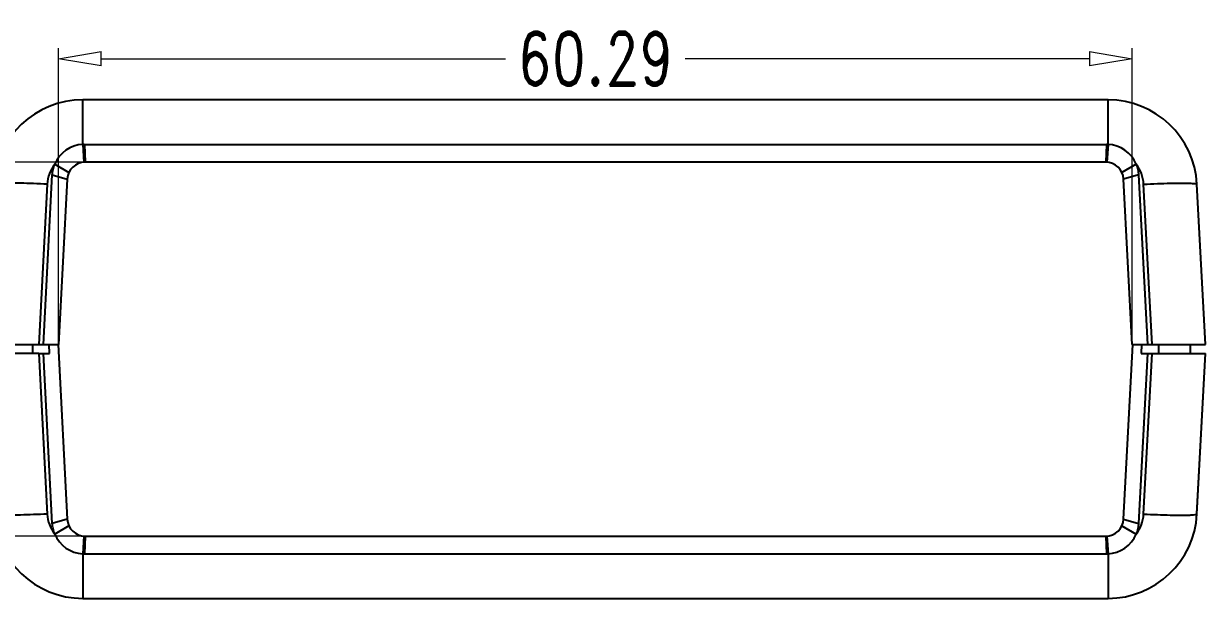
# Model space of a CAD drawing. Header units: millimetres. Extents: x 2827 to 3145, y 1044 to 1251.
# Drawn here: x 2871.9 to 2938.3, y 1052.4 to 1084.7 of the extents above; entities that cross this region are included whole.
import ezdxf

# ---------------------------------------------------------------- set-up
doc = ezdxf.new("R2010")
doc.units = ezdxf.units.MM
doc.layers.add('dim', color=82, linetype='Continuous', lineweight=9)
doc.styles.add('ROMAND', font='romand.shx', dxfattribs={"width": 0.75, "bigfont": 'gbcbig.shx'})
doc.dimstyles.new('YanXiu', dxfattribs={"dimtxt": 2.5, "dimasz": 2.2, "dimexe": 1, "dimexo": 0, "dimgap": 0.66, "dimtad": 0, "dimzin": 9, "dimdsep": 46, "dimtxsty": 'ROMAND', "dimblk": 'CLOSEDBLANK', "dimcen": 0, "dimclrd": 3, "dimclre": 3, "dimclrt": 7, "dimazin": 2, "dimtfac": 1, "dimtofl": 0, "dimtmove": 0, "dimatfit": 3, "dimldrblk": 'CLOSEDBLANK', "dimfxl": 1, "dimlwd": 5, "dimlwe": 5, "dimarcsym": 0})

# ---------------------------------------------------------------- blocks, each defined once
blk = doc.blocks.new('_ClosedBlank')
at = {"color": 0, "linetype": 'ByBlock', "lineweight": -2}
for p, q in [((-1, 0.167), (0, 0)), ((-1, 0.167), (-1, -0.167)), ((0, 0), (-1, -0.167))]:
    blk.add_line(p, q, dxfattribs=at)
blk = doc.blocks.new('*D36')
at = {"layer": 'Defpoints', "color": 0}
for p in [(2934.17, 1082.762), (2873.881, 1066.7), (2934.17, 1066.7)]:
    blk.add_point(p, dxfattribs=at)
at = {"layer": 'dim', "color": 3, "lineweight": 5}
for p, q in [((2873.881, 1066.7), (2873.881, 1083.362)), ((2934.17, 1066.7), (2934.17, 1083.362)), ((2876.281, 1082.762), (2898.979, 1082.762)), ((2931.77, 1082.762), (2909.072, 1082.762))]:
    blk.add_line(p, q, dxfattribs=at)
at = {"layer": 'dim', "color": 3, "lineweight": 5, "xscale": 2.4, "yscale": 2.4, "zscale": 2.4, "rotation": 180}
blk.add_blockref('_ClosedBlank', (2873.881, 1082.762), dxfattribs=at)
at = {"layer": 'dim', "color": 3, "lineweight": 5, "xscale": 2.4, "yscale": 2.4, "zscale": 2.4}
blk.add_blockref('_ClosedBlank', (2934.17, 1082.762), dxfattribs=at)
at = {"layer": 'dim', "color": 7, "insert": (2904.025, 1082.762), "char_height": 3, "attachment_point": 5, "style": 'ROMAND'}
blk.add_mtext('60.29', dxfattribs=at)
blk = doc.blocks.new('*D37')
at = {"layer": 'Defpoints', "color": 0}
for p in [(2875.367, 1076.95), (2867.001, 1055.95), (2875.367, 1055.95)]:
    blk.add_point(p, dxfattribs=at)
at = {"layer": 'dim', "color": 3, "lineweight": 5}
for p, q in [((2875.367, 1076.95), (2866.401, 1076.95)), ((2867.001, 1074.55), (2867.001, 1068.55)), ((2867.001, 1058.35), (2867.001, 1064.35)), ((2875.367, 1055.95), (2866.401, 1055.95))]:
    blk.add_line(p, q, dxfattribs=at)
at = {"layer": 'dim', "color": 3, "lineweight": 5, "xscale": 2.4, "yscale": 2.4, "zscale": 2.4}
for p, rotation in [((2867.001, 1076.95), 90), ((2867.001, 1055.95), 270)]:
    blk.add_blockref('_ClosedBlank', p, dxfattribs=dict(at, rotation=rotation))
at = {"layer": 'dim', "color": 7, "insert": (2867.001, 1066.45), "char_height": 3, "attachment_point": 5, "rotation": 90, "style": 'ROMAND'}
blk.add_mtext('21', dxfattribs=at)

msp = doc.modelspace()

# ---------------------------------------------------------------- linework, layer by layer
at = {"color": 7, "linetype": 'Continuous'}
for p, q in [((2932.81, 1080.45), (2875.241, 1080.45)), ((2875.241, 1077.948), (2875.241, 1080.45)), ((2932.81, 1077.948), (2932.81, 1080.45)), ((2875.241, 1077.948), (2875.305, 1076.948)), ((2875.328, 1077.95), (2932.723, 1077.95)), ((2875.328, 1077.95), (2875.367, 1076.95)), ((2932.723, 1077.95), (2932.684, 1076.95)), ((2932.81, 1077.948), (2932.746, 1076.948)), ((2873.664, 1076.837), (2874.458, 1076.367)), ((2932.684, 1076.95), (2875.367, 1076.95)), ((2934.387, 1076.837), (2933.593, 1076.367)), ((2873.244, 1075.712), (2872.771, 1066.7)), ((2873.03, 1066.7), (2873.53, 1076.244)), ((2873.53, 1076.244), (2874.369, 1076.002)), ((2874.369, 1076.002), (2873.881, 1066.7)), ((2934.521, 1076.244), (2933.682, 1076.002)), ((2934.17, 1066.7), (2933.682, 1076.002)), ((2934.521, 1076.244), (2935.021, 1066.7)), ((2935.28, 1066.7), (2934.807, 1075.712)), ((2938.275, 1066.7), (2937.803, 1075.711)), ((2869.775, 1066.7), (2873.881, 1066.7)), ((2872.411, 1066.7), (2872.41, 1066.2)), ((2873.372, 1066.2), (2873.354, 1066.7)), ((2873.855, 1066.7), (2874.369, 1056.898)), ((2933.682, 1056.898), (2934.196, 1066.7)), ((2934.17, 1066.7), (2938.275, 1066.7)), ((2934.697, 1066.7), (2934.679, 1066.2)), ((2935.64, 1066.7), (2935.641, 1066.2)), ((2937.421, 1066.7), (2937.425, 1066.2)), ((2872.771, 1066.2), (2869.775, 1066.2)), ((2872.771, 1066.2), (2873.372, 1066.2)), ((2872.771, 1066.2), (2873.244, 1057.188)), ((2873.53, 1056.656), (2873.03, 1066.2)), ((2935.021, 1066.2), (2934.521, 1056.656)), ((2934.679, 1066.2), (2935.28, 1066.2)), ((2934.807, 1057.188), (2935.28, 1066.2)), ((2935.28, 1066.2), (2938.275, 1066.2)), ((2937.803, 1057.189), (2938.275, 1066.2)), ((2937.803, 1057.188), (2938.275, 1066.2)), ((2874.369, 1056.898), (2873.53, 1056.656)), ((2874.461, 1056.528), (2873.664, 1056.063)), ((2933.59, 1056.528), (2934.387, 1056.063)), ((2933.682, 1056.898), (2934.521, 1056.656)), ((2875.305, 1055.952), (2875.241, 1054.952)), ((2875.367, 1055.95), (2875.328, 1054.95)), ((2875.367, 1055.95), (2932.684, 1055.95)), ((2932.684, 1055.95), (2932.723, 1054.95)), ((2932.746, 1055.952), (2932.81, 1054.952)), ((2875.241, 1054.952), (2875.241, 1052.45)), ((2875.328, 1054.95), (2932.723, 1054.95)), ((2932.81, 1054.952), (2932.81, 1052.45)), ((2875.241, 1052.45), (2932.81, 1052.45))]:
    msp.add_line(p, q, dxfattribs=at)
for centre, radius, start, end in [((2875.241, 1075.45), 5, 90.00285, 177.00493), ((2932.81, 1075.45), 5, 2.99583, 89.99762), ((2875.328, 1076.15), 1.8, 92.76263, 157.55689), ((2875.328, 1076.136), 1.814, 90.01056, 92.75198), ((2932.723, 1076.136), 1.814, 87.24837, 89.98909), ((2932.723, 1076.15), 1.8, 22.44309, 87.23738), ((2875.241, 1075.607), 2, 142.0405, 177.0006), ((2875.367, 1075.95), 1, 90, 177), ((2932.684, 1075.95), 1, 3, 90), ((2932.81, 1075.607), 2, 2.99906, 37.95984), ((2875.241, 1057.45), 5, 182.99436, 269.9972), ((2875.241, 1057.293), 2, 182.99906, 217.95984), ((2932.81, 1057.45), 5, 270.00228, 357.00564), ((2932.81, 1057.293), 2, 322.04051, 357.00059), ((2875.367, 1056.95), 1, 183, 270), ((2932.684, 1056.95), 1, 270, 357), ((2875.328, 1056.75), 1.8, 202.44309, 267.23739), ((2932.723, 1056.75), 1.8, 272.76262, 337.5569), ((2875.328, 1056.764), 1.814, 267.24818, 269.98929), ((2932.723, 1056.764), 1.814, 270.01037, 272.75216)]:
    msp.add_arc(centre, radius, start, end, dxfattribs=at)
for points, start_tangent, end_tangent in [([(2873.53, 1076.244), (2873.571, 1076.536), (2873.664, 1076.837)], (0.052336, 0.99863), (0.381764, 0.92426)), ([(2934.387, 1076.837), (2934.48, 1076.536), (2934.521, 1076.244)], (0.381764, -0.92426), (0.052336, -0.99863)), ([(2873.244, 1075.712), (2872.47, 1075.747), (2871.748, 1075.769), (2871.128, 1075.776), (2870.652, 1075.769), (2870.352, 1075.747), (2870.248, 1075.712)], (-0.998637, 0.052193), (-0.052336, -0.99863)), ([(2934.807, 1075.712), (2935.581, 1075.747), (2936.303, 1075.769), (2936.923, 1075.776), (2937.399, 1075.769), (2937.699, 1075.747), (2937.803, 1075.712)], (0.998637, 0.052193), (0.052336, -0.99863)), ([(2873.244, 1057.188), (2872.47, 1057.153), (2871.748, 1057.131), (2871.128, 1057.124), (2870.652, 1057.131), (2870.352, 1057.153), (2870.248, 1057.188)], (-0.998637, -0.052193), (-0.052336, 0.99863)), ([(2934.807, 1057.188), (2935.581, 1057.153), (2936.303, 1057.131), (2936.923, 1057.124), (2937.399, 1057.131), (2937.699, 1057.153), (2937.803, 1057.188)], (0.998637, -0.052193), (0.052336, 0.99863)), ([(2873.664, 1056.063), (2873.571, 1056.365), (2873.53, 1056.656)], (-0.381764, 0.92426), (-0.052336, 0.99863)), ([(2934.521, 1056.656), (2934.48, 1056.365), (2934.387, 1056.063)], (-0.052336, -0.99863), (-0.381764, -0.92426))]:
    msp.add_spline(points, degree=3, dxfattribs=dict(at, start_tangent=start_tangent, end_tangent=end_tangent))

# ---------------------------------------------------------------- dimensions: what is measured, and where the dimension line sits
at = {"layer": 'dim'}
dim = msp.add_linear_dim(base=(2934.17, 1082.762), p1=(2873.881, 1066.7), p2=(2934.17, 1066.7), dimstyle='YanXiu', override={"dimtxt": 3, "dimasz": 2.4, "dimexe": 0.5997, "dimgap": 0.5997, "dimzin": 8}, dxfattribs=at)
dim.commit()
dim.dimension.update_dxf_attribs({"geometry": '*D36', "text_midpoint": (2904.025, 1082.762)})
dim = msp.add_linear_dim(base=(2867.001, 1055.95), p1=(2875.367, 1076.95), p2=(2875.367, 1055.95), angle=90, dimstyle='YanXiu', override={"dimtxt": 3, "dimasz": 2.4, "dimexe": 0.5997, "dimgap": 0.5997, "dimzin": 8}, dxfattribs=at)
dim.commit()
dim.dimension.update_dxf_attribs({"geometry": '*D37', "text_midpoint": (2867.001, 1066.45)})

doc.saveas('drawing.dxf')
